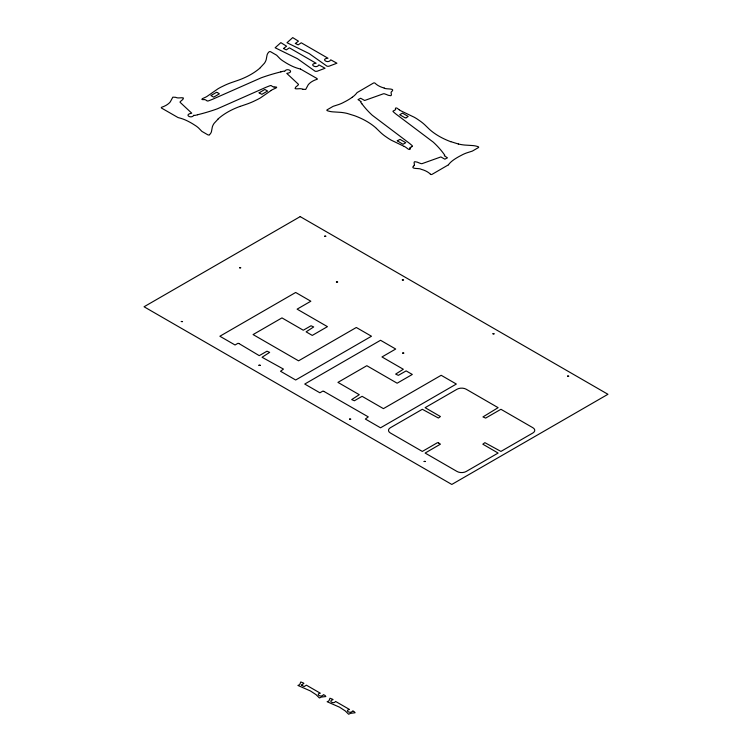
<?xml version="1.0" encoding="UTF-8"?>
<svg xmlns="http://www.w3.org/2000/svg" width="752" height="752" viewBox="0 0 752 752"><rect width="100%" height="100%" fill="white"/><g stroke="black" fill="none" stroke-linecap="round" stroke-linejoin="round"><path stroke-width="1.13" d="M395.449 109.35L395.458 108.974A6.524 3.769 0 0 1 395.458 108.476A1.523 0.884 0 0 1 395.956 107.903L397.094 108.203A17.033 9.832 0 0 1 397.357 108.391L399.284 109.811M410.047 148.069L410.047 148.501A6.524 3.769 0 0 1 410.037 148.934M414.296 165.177L414.371 164.791A13.903 8.028 0 0 0 414.267 163.71L414.211 163.381A13.47 7.774 0 0 1 414.098 162.658L414.333 161.953A0.987 0.573 0 0 1 414.85 161.718L417.172 162.112A22.325 12.887 0 0 1 418.723 162.77L420.988 163.598A2.914 1.683 0 0 0 422.004 163.663L440.86 156.933L444.846 159.161L447.449 157.845L444.253 155.692A1.006 0.583 0 0 0 444.639 154.968L443.558 153.53A141.79 81.865 0 0 0 433.265 142.147L398.071 115.639A73.038 42.168 0 0 1 393.155 111.644A1.006 0.583 0 0 1 393.296 110.929L393.851 110.676A4.954 2.858 0 0 0 395.684 109.416M260.314 67.652L264.366 63.3A29.779 17.193 0 0 0 266.208 59.577L267.054 55.065A14.457 8.347 0 0 1 269.075 51.85A1.006 0.583 0 0 1 270.645 51.756L276.661 55.225L279.857 58.543A36.284 20.943 0 0 0 282.545 60.668L285.873 62.792A70.575 40.74 0 0 0 291.447 65.828L292.406 66.279A33.135 19.129 0 0 0 300.415 69.034M218.212 118.948L214.16 123.3A29.779 17.193 0 0 0 212.318 127.022L211.472 131.534A14.457 8.347 0 0 1 209.451 134.749M448.455 164.82L432.052 174.351A1.006 0.583 0 0 1 430.454 174.229M413.196 166.38C410.865 169.491 419.738 167.809 421.289 169.341A20.417 11.788 0 0 1 430.464 174.22M271.256 90.4L260.568 97.798A62.51 36.087 0 0 1 257.41 99.527L253.377 101.473A64.775 37.393 0 0 1 247.173 103.992L240.132 106.408M352.293 97.234L351.513 97.779A70.575 40.74 0 0 1 346.258 101.003L342.583 102.921A36.284 20.943 0 0 1 338.889 104.472L333.155 106.323L327.148 109.792A1.006 0.583 0 0 0 327.317 110.694A14.457 8.347 0 0 0 332.882 111.86L340.694 112.358A29.779 17.193 0 0 1 347.142 113.42L354.681 115.752A71.177 41.087 0 0 1 376.442 128.404M411.645 146.734L412.199 146.48A1.006 0.583 0 0 0 412.322 145.785A73.038 42.168 0 0 0 407.415 141.78L372.268 115.253A141.79 81.865 0 0 1 361.985 103.87M280.881 71.844L283.372 71.224A1.006 0.583 0 0 1 284.623 71.44C286.822 67.031 295.489 72.201 286.775 73.405L298.431 84.29A2.914 1.683 0 0 1 298.318 84.873L296.88 86.179A22.325 12.887 0 0 0 295.743 87.082L295.066 88.416A0.987 0.573 0 0 0 295.47 88.717L296.683 88.849A13.47 7.774 0 0 0 297.745 88.802L298.506 88.755A13.903 8.028 0 0 1 300.377 88.68L301.054 88.745A6.486 3.741 0 0 1 302.849 89.281M197.644 114.755L195.153 115.376A1.006 0.583 0 0 1 193.903 115.159C191.563 119.371 183.187 114.577 191.751 113.195L180.095 102.31A2.914 1.683 0 0 1 180.207 101.727L181.646 100.42A22.325 12.887 0 0 0 182.783 99.527L183.46 98.183A0.987 0.573 0 0 0 183.056 97.882L181.843 97.751A13.47 7.774 0 0 0 180.781 97.798L180.019 97.854A13.903 8.028 0 0 1 178.149 97.92L177.472 97.863A6.486 3.741 0 0 1 175.677 97.318L172.828 97.158L170.262 101.905A20.417 11.788 0 0 1 161.812 107.198A1.006 0.583 0 0 0 161.586 108.109L178.102 117.585A33.135 19.129 0 0 1 186.12 120.329L187.079 120.781A70.575 40.74 0 0 1 192.653 123.807L195.981 125.932A36.284 20.943 0 0 1 198.669 128.066L201.874 131.374L207.881 134.843A1.006 0.583 0 0 0 209.441 134.74M274.17 86.978L274.931 86.988A6.524 3.769 0 0 1 275.674 86.988A1.523 0.884 0 0 1 276.68 87.27L276.153 87.928A17.033 9.832 0 0 1 275.824 88.087L273.38 89.197A15.143 8.742 0 0 0 271.218 90.381M204.356 99.621L203.595 99.621A6.524 3.769 0 0 1 202.852 99.621A1.523 0.884 0 0 1 201.846 99.33L202.373 98.672A17.033 9.832 0 0 1 202.702 98.521L205.155 97.403A15.143 8.742 0 0 0 207.308 96.218L217.967 88.802A62.51 36.087 0 0 1 221.116 87.072L225.149 85.126A64.775 37.393 0 0 1 231.353 82.617L238.393 80.201A71.177 41.087 0 0 0 260.408 67.68M458.363 143.999L450.824 141.658M384.206 88.078C385.682 89.554 395.214 88.003 392.112 91.189A6.486 3.741 0 0 0 391.115 92.214L391.125 92.628A13.903 8.028 0 0 0 391.237 93.709L391.313 94.141A13.47 7.774 0 0 1 391.397 94.761L391.162 95.457A0.987 0.573 0 0 1 390.645 95.692L388.323 95.297A22.325 12.887 0 0 1 386.772 94.639L384.507 93.821A2.914 1.683 0 0 0 383.492 93.756L364.645 100.486L360.65 98.258L358.027 99.602L361.242 101.727A1.006 0.583 0 0 0 360.857 102.441L361.938 103.879M300.424 69.015L316.949 78.49A1.006 0.583 0 0 1 316.724 79.411M302.868 89.262L305.697 89.441L308.264 84.703A20.417 11.788 0 0 1 316.724 79.402M404.134 146.377L391.313 140.21A62.51 36.087 0 0 1 388.314 138.387L384.939 136.065A64.775 37.393 0 0 1 380.587 132.474L376.404 128.413M353.393 711.289L353.647 711.411A29.807 17.211 0 0 1 354.277 711.749L355.113 712.746L350.507 713.357A1.485 0.855 0 0 0 350.15 713.545L348.627 714.25L345.224 710.903L339.584 707.2L327.111 701.71L328.586 701.099A1.485 0.855 0 0 0 328.925 700.892L329.978 698.232L332.497 699.219A21.958 12.652 0.1 0 1 333.089 699.623C327.346 701.014 333.963 704.549 335.589 701.437L349.53 709.484C343.927 710.283 350.752 714.428 352.669 710.931A21.77 12.54 0.1 0 1 353.393 711.289M206.65 100.542L207.091 100.862A1.006 0.583 0 0 0 208.304 100.928A73.038 42.168 0 0 0 215.241 98.098L261.188 77.813A141.79 81.865 0 0 1 280.9 71.872M204.459 99.49A4.954 2.858 0 0 1 206.574 100.571M409.821 148.003A4.954 2.858 0 0 1 411.692 146.781M410 148.934A1.523 0.884 0 0 1 409.549 149.516L408.486 149.263A17.033 9.832 0 0 1 408.139 149.018L406.212 147.608A15.143 8.742 0 0 0 404.162 146.358M352.293 97.234A33.135 19.129 0 0 0 357.068 92.609L373.453 83.058A1.006 0.583 0 0 1 375.041 83.19A20.417 11.788 0 0 0 384.225 88.05M399.312 109.801A15.143 8.742 0 0 0 401.333 111.052L414.183 117.209A62.51 36.087 0 0 1 417.181 119.023L420.556 121.354A64.775 37.393 0 0 1 424.908 124.935L429.091 129.006A71.177 41.087 0 0 0 450.768 141.705M458.353 143.999A29.779 17.193 0 0 0 464.811 145.061L472.623 145.55A14.457 8.347 0 0 1 478.187 146.715A1.006 0.583 0 0 1 478.347 147.627L472.341 151.096L466.607 152.938A36.284 20.943 0 0 0 462.912 154.489L459.237 156.416A70.575 40.74 0 0 0 453.973 159.631L453.202 160.185A33.135 19.129 0 0 0 448.427 164.81M414.38 165.196A6.486 3.741 0 0 1 413.365 166.22M197.626 114.736A141.79 81.865 0 0 0 217.356 108.814L263.275 88.501A73.038 42.168 0 0 1 270.203 85.653A1.006 0.583 0 0 1 271.434 85.737L271.876 86.057A4.954 2.858 0 0 0 274.066 87.11M218.127 118.919A71.177 41.087 0 0 1 240.114 106.38M239.014 343.579L259.252 355.649L266.988 351.203L269.658 352.378L262.063 357.266L283.448 369.091L280.515 371.244L295.677 380.004L371.479 336.238L356.316 327.487L298.563 360.828L253.076 334.574L281.962 317.899L303.291 330.222L311.027 325.776L313.697 326.951L306.102 331.839L312.277 335.411L327.44 326.65L297.115 309.147L310.839 301.223L295.677 292.472L219.875 336.238L235.038 344.989L238.027 343.279L239.014 343.579M323.877 391.388L368.273 416.871L365.378 419.052L380.54 427.803L456.342 384.046L441.18 375.295L383.426 408.637L362.088 396.323L354.389 400.75L351.682 399.594L359.277 394.697L337.939 382.383L366.826 365.707L397.141 383.21L412.303 374.458L406.127 370.896L398.353 375.342L395.637 374.101L403.316 369.27L381.978 356.956L395.702 349.031L380.54 340.28L304.739 384.046L319.901 392.798L322.89 391.087L323.877 391.416M438.576 442.928L440.437 444.159L425.124 453.052L457.075 471.495A6.43 3.713 0 0 0 466.174 471.495L498.115 453.052L482.831 444.188L484.871 442.665L500.926 451.426L532.877 432.983A6.43 3.713 0 0 0 532.877 427.728L500.926 409.285L485.651 418.093L482.944 416.937L498.115 407.669L466.174 389.216A6.43 3.713 0 0 0 457.075 389.216L425.124 407.669L440.418 416.533L438.407 418.027L422.323 409.285L390.373 427.728A6.43 3.713 0 0 0 390.373 432.983L422.323 451.426L437.514 442.655L438.576 442.956M181.288 321.527L182.567 321.583L181.298 321.471M239.531 267.759L240.819 267.787L239.54 267.731M258.914 365.256L260.201 365.284L258.914 365.256M324.685 236.213L325.964 236.241L324.685 236.184M336.407 281.981L337.695 282.009L336.417 281.953M349.548 419.118L350.827 419.174L349.558 419.071M402.311 279.941L403.598 279.998L402.329 279.894M402.64 353.073L403.918 353.102L402.64 353.055M424.128 461.465L425.416 461.484L424.137 461.437M492.945 333.803L494.224 333.832L492.945 333.775M567.525 376.141L568.813 376.169L567.534 376.122M283.485 48.523L286.315 49.886L289.37 47.827L316.103 63.262C308.019 63.939 316.517 69.381 318.895 64.879L325.071 68.253L316.977 71.308L315.229 71.29L297.369 58.647L275.129 47.761L280.863 42.638L286.587 46.22L283.495 48.485M295.348 43.484L298.187 44.847L301.242 42.789L327.975 58.224C319.891 58.91 328.408 64.324 330.758 59.831L336.934 63.215L328.85 66.27L327.101 66.242L309.232 53.608L287.001 42.723L292.725 37.6L298.45 41.181L295.357 43.447M301.42 685.194L304.137 686.567L306.393 685.166L320.333 693.212C314.731 694.002 321.555 698.166 323.463 694.66A21.77 12.54 0.1 0 1 324.187 695.017L324.45 695.149A29.807 17.211 0 0 1 325.071 695.478L325.832 696.531L321.301 697.085A1.485 0.855 0 0 0 320.954 697.283L319.421 697.978L316.019 694.632L310.379 690.928L297.905 685.439L299.381 684.828A1.485 0.855 0 0 0 299.719 684.621L300.772 681.961L303.291 682.948A21.958 12.652 0.1 0 1 303.883 683.352L301.43 685.166M217.488 92.59L219.358 93.84L213.681 97.149L210.908 95.551L216.491 92.327L217.488 92.59M259.13 92.863L261.828 94.338L267.618 91.048L264.845 89.45L259.139 92.825M397.272 140.803L402.997 144.281L405.77 142.683L400.036 139.402L397.3 140.727M406.306 117.688L405.319 117.961L399.726 114.736L402.499 113.129L408.176 116.447L406.306 117.726M300.198 216.614L144.055 306.769L451.802 484.448L607.945 394.292L300.198 216.614"/></g></svg>
